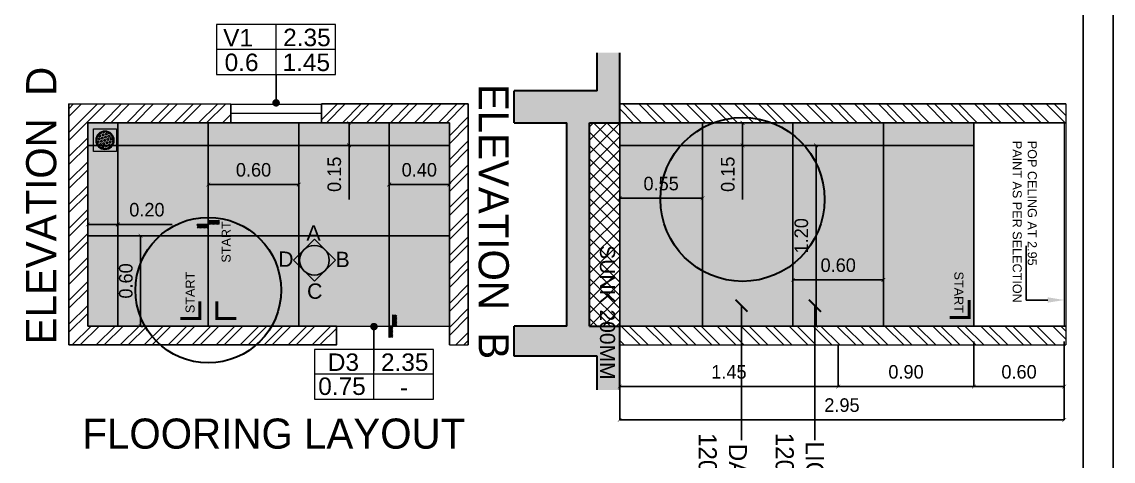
# Model space of a CAD drawing. Header units: metres. Extents: x 494 to 1845, y -666 to 1061.
# Drawn here: x 1819.22 to 1826.46, y 201.51 to 204.43 of the extents above; entities that cross this region are included whole.
import ezdxf
from ezdxf import colors
from ezdxf.entities.mleader import LeaderData, LeaderLine
from ezdxf.math import Vec2, Vec3

# ---------------------------------------------------------------- set-up
doc = ezdxf.new("R2010")
doc.units = ezdxf.units.M
doc.header["$MEASUREMENT"] = 0
doc.linetypes.add('1', pattern=[0])
doc.layers.get('Defpoints').update_dxf_attribs({"color": 12})
for name, color, linetype, lineweight in [('.', 7, 'Continuous', 5), ('01 WALL', 7, 'Continuous', 25), ('10 furniture', 8, 'Continuous', 13), ('ARCHITECTURAL COMMENTS', 2, 'Continuous', 30), ('SUNK', 7, 'Continuous', 13), ('toilet', 8, 'Continuous', 0), ('VDA - FALSE CEILING', 7, 'Continuous', 5), ('VDA-Col-slab', 1, 'Continuous', 30), ('VDA-DOOR', 23, 'Continuous', 5), ('VDA-DW TAGS', 4, 'Continuous', 9), ('VDA-ELEV LINES', 8, 'Continuous', 9), ('VDA-WALL', 250, 'Continuous', 25), ('VDA-WINDOW', 5, 'Continuous', 9), ('VDA_DARK TILES', 8, 'Continuous', 9), ('VDA_LIGHT TILES', 254, 'Continuous', 5)]:
    doc.layers.add(name, color=color, linetype=linetype, lineweight=lineweight)
for name, color, linetype in [('A-TAGS', 210, 'Continuous'), ('Flooring', 250, 'Continuous'), ('SHEET', 7, 'Continuous'), ('TILE DROP', 180, '1'), ('TOILET FIXTURES', 8, 'Continuous'), ('VDA-DIM', 252, '1'), ('VDA-TEXT', 250, '1'), ('VDA-WALL BELOW', 8, 'Continuous'), ('VDA-WALL HATCH', 252, 'Continuous'), ('VDA_TILES', 152, '1')]:
    doc.layers.add(name, color=color, linetype=linetype)
doc.styles.add('0.2', font='arial.ttf', dxfattribs={"height": 0.2})
doc.styles.add('arial', font='arial.ttf', dxfattribs={"height": 0.3})
doc.styles.add('RS', font='GOTHIC.TTF')
doc.styles.get("Standard").update_dxf_attribs({"font": 'arial.ttf'})
doc.dimstyles.new('SMALL', dxfattribs={"dimtxt": 0.16, "dimasz": 0.05, "dimexe": 0, "dimexo": 0, "dimgap": 0.05, "dimtad": 0, "dimdec": 1, "dimzin": 0, "dimdsep": 46, "dimtxsty": 'RS', "dimblk": 'ARCHTICK', "dimcen": 2.5, "dimclrd": 256, "dimclre": 256, "dimclrt": 5, "dimadec": 0, "dimazin": 0, "dimtfac": 1, "dimtofl": 0, "dimtmove": 0, "dimatfit": 3, "dimldrblk": 'ARCHTICK', "dimfxl": 0, "dimtolj": 1, "dimtzin": 0, "dimarcsym": 0})
doc.dimstyles.new('SMALL-1', dxfattribs={"dimtxt": 0.16, "dimasz": 0.035, "dimexe": 0, "dimexo": 0.1, "dimgap": 0.05, "dimtad": 1, "dimzin": 0, "dimdsep": 46, "dimtxsty": 'RS', "dimblk": 'DOT', "dimcen": 2.5, "dimclrd": 256, "dimclre": 256, "dimclrt": 5, "dimadec": 0, "dimazin": 0, "dimtfac": 1, "dimtdec": 3, "dimtofl": 0, "dimtmove": 0, "dimatfit": 3, "dimfxl": 0, "dimtolj": 1, "dimtzin": 0, "dimarcsym": 0})
pattern_1 = [(135, (-4e-16, 0.375), (-0.00441942, -0.00441942), [])]

# ---------------------------------------------------------------- blocks, each defined once
blk = doc.blocks.new('V1')
at = {"layer": 'VDA-DW TAGS'}
for p, q in [((1525.346, 322.8255), (1525.346, 323.1564)), ((1525.7407, 322.9909), (1524.951, 322.9909))]:
    blk.add_line(p, q, dxfattribs=at)
blk.add_lwpolyline([(1525.7407, 323.1564), (1524.951, 323.1564), (1524.951, 322.8255), (1525.7407, 322.8255)], close=True, dxfattribs=at)
at = {"layer": 'VDA-DW TAGS', "char_height": 0.11598, "attachment_point": 8, "style": 'arial'}
for s, insert, width in [('V1', (1525.0936, 323.0116), 0.282293), ('2.35', (1525.5501, 323.0116), 0.282293), ('0.6', (1525.1168, 322.8462), 0.27584), ('1.45', (1525.5462, 322.8462), 0.366174)]:
    blk.add_mtext(s, dxfattribs=dict(at, insert=insert, width=width))
blk = doc.blocks.new('_Dot')
at = {"color": 0, "linetype": 'ByBlock', "lineweight": -2}
blk.add_line((-0.5, 0), (-1, 0), dxfattribs=at)
at = {"color": 0, "linetype": 'ByBlock', "const_width": 0.5}
blk.add_lwpolyline([(-0.25, 0, 1), (0.25, 0, 1)], format="xyb", close=True, dxfattribs=at)
blk = doc.blocks.new('D3 F')
at = {"layer": 'VDA-DW TAGS'}
for p, q in [((1526.9357, 319.9002), (1526.9357, 320.2311)), ((1527.3304, 320.0657), (1526.5407, 320.0657))]:
    blk.add_line(p, q, dxfattribs=at)
blk.add_lwpolyline([(1527.3304, 320.2311), (1526.5407, 320.2311), (1526.5407, 319.9002), (1527.3304, 319.9002)], close=True, dxfattribs=at)
at = {"layer": 'VDA-DW TAGS', "attachment_point": 8, "style": 'arial'}
for s, insert, char_height, width in [('D3', (1526.733, 320.0863), 0.11598, 0.282293), ('2.35', (1527.1398, 320.0863), 0.11598, 0.282293), ('0.75', (1526.7235, 319.9266), 0.11598, 0.27584), ('-', (1527.1359, 319.9209), 0.116, 0.366174)]:
    blk.add_mtext(s, dxfattribs=dict(at, insert=insert, char_height=char_height, width=width))
blk = doc.blocks.new('TT-level diff-flat-14')
at = {"layer": 'TILE DROP'}
h = blk.add_hatch(dxfattribs=at)
h.set_pattern_fill('ANSI31', color=256, scale=0.05, angle=90, style=0)
h.set_pattern_definition(pattern_1)
h.paths.add_polyline_path([(-0.075, 0.025), (-0.075, 0), (0, 0), (0, 0.025)])
h = blk.add_hatch(dxfattribs=at)
h.set_pattern_fill('ANSI31', color=256, scale=0.05, angle=90, style=0)
h.set_pattern_definition(pattern_1)
h.paths.add_polyline_path([(0, 0), (0, -0.025), (0.075, -0.025), (0.075, 0)])
for points in [[(0, 0), (-0.075, 0)], [(0.075, -0.025), (0, -0.025), (0, 0), (-0.075, 0)]]:
    blk.add_lwpolyline(points, dxfattribs=at)
blk = doc.blocks.new('4545')
at = {"layer": '.'}
h = blk.add_hatch(color=256, dxfattribs=at)
h.dxf.hatch_style = 1
h.paths.add_polyline_path([(35508.49, -1448.68), (35510.41, -1446.77), (35512.33, -1448.68, 0.414214), (35508.49, -1448.68)])
h.paths.add_polyline_path([(35508.49, -1452.51, 0.414214), (35512.33, -1452.51), (35510.41, -1454.43), (35508.49, -1452.51)])
h.paths.add_polyline_path([(35506.58, -1450.6), (35508.49, -1448.68, 0.414214), (35508.49, -1452.51)])
h.paths.add_polyline_path([(35512.33, -1448.68), (35514.24, -1450.6), (35512.33, -1452.51, 0.198912), (35513.12, -1450.6, 0.198912)])
blk.add_circle((35510.41, -1450.6), 2.71)
at = {"layer": 'Flooring', "lineweight": -2}
for p, q in [((35510.41, -1446.77), (35506.58, -1450.6)), ((35514.24, -1450.6), (35510.41, -1446.77)), ((35506.58, -1450.6), (35510.41, -1454.43)), ((35510.41, -1454.43), (35514.24, -1450.6))]:
    blk.add_line(p, q, dxfattribs=at)
at = {"layer": 'A-TAGS', "color": 0, "ltscale": 5, "char_height": 2.8, "attachment_point": 2, "style": 'arial'}
for s, insert, width in [('{\\T0.9;D}', (35505.05, -1449, 12.17), 2.4002), ('{\\T0.9;B}', (35515.42, -1449.05, 12.17), 2.0754), ('{\\T0.9;C}', (35510.33, -1454.84, 12.17), 2.7249)]:
    blk.add_mtext(s, dxfattribs=dict(at, insert=insert, width=width))
at = {"layer": 'toilet', "color": 0, "lineweight": 5, "insert": (35510.12, -1444.22, 12.17), "char_height": 2.8, "width": 2.8332, "attachment_point": 2, "style": 'arial'}
blk.add_mtext('{\\T0.9;A}', dxfattribs=at)
blk = doc.blocks.new('MULTI TRAP')
at = {"layer": '10 furniture'}
for p, q in [((75, 75), (-75, 75)), ((-75, 75), (-75, -75)), ((75, -75), (75, 75)), ((-55, 0.4), (-54.4, 0.6)), ((-54.4, 0.6), (-49.9, -3.9)), ((-48.6, 25.8), (-47.9, 25.1)), ((-47.9, 25.1), (-41.7, 26.7)), ((-46.7, 8.3), (-45, 14.5)), ((-46.7, 8.3), (-42.2, 3.8)), ((-45, 14.5), (-38.9, 16.1)), ((-42.3, 35.1), (-40.1, 32.9)), ((-42.2, 3.8), (-36, 5.5)), ((-41.7, 26.7), (-40.1, 32.9)), ((-38.9, 16.1), (-34.4, 11.6)), ((-36, 5.5), (-34.4, 11.6)), ((-34.5, 42.8), (-32.3, 40.6)), ((-32.3, 40.6), (-26.2, 42.3)), ((-31.1, 23.9), (-29.5, 30)), ((-31.1, 23.9), (-26.6, 19.4)), ((-29.5, 30), (-23.3, 31.7)), ((-26.6, 19.4), (-20.5, 21)), ((-26.2, 42.3), (-24.5, 48.4)), ((-25.4, 2.6), (-23.8, 8.8)), ((-25.4, 2.6), (-20.9, -1.8)), ((-25.1, 49), (-24.5, 48.4)), ((-23.8, 8.8), (-17.6, 10.4)), ((-23.3, 31.7), (-18.8, 27.2)), ((-20.5, 21), (-18.8, 27.2)), ((-17.6, 10.4), (-13.1, 5.9)), ((-15.6, 39.4), (-13.9, 45.6)), ((-15.6, 39.4), (-11.1, 35)), ((-14.8, -0.2), (-13.1, 5.9)), ((-13.9, 45.6), (-7.8, 47.2)), ((-11.1, 35), (-4.9, 36.6)), ((-9.9, 18.2), (-8.2, 24.3)), ((-9.9, 18.2), (-5.4, 13.7)), ((-8.2, 24.3), (-2.1, 26)), ((-7.8, 47.2), (-3.3, 42.7)), ((-5.4, 13.7), (0.8, 15.4)), ((-4.9, 36.6), (-3.3, 42.7)), ((-4.2, -3), (-2.5, 3.1)), ((-2.5, 3.1), (3.6, 4.7)), ((-2.1, 26), (2.4, 21.5)), ((0, 55), (4.5, 50.5)), ((0.8, 15.4), (2.4, 21.5)), ((3.6, 4.7), (8.1, 0.2)), ((4.5, 50.5), (10.6, 52.2)), ((5.7, 33.8), (7.3, 39.9)), ((5.7, 33.8), (10.2, 29.3)), ((6.5, -5.9), (8.1, 0.2)), ((7.3, 39.9), (13.5, 41.5)), ((10.2, 29.3), (16.3, 30.9)), ((10.6, 52.2), (11.1, 53.9)), ((11.4, 12.5), (13, 18.6)), ((11.4, 12.5), (15.9, 8)), ((13, 18.6), (19.2, 20.3)), ((13.5, 41.5), (18, 37)), ((15.9, 8), (22, 9.7)), ((16.3, 30.9), (18, 37)), ((19.2, 20.3), (23.7, 15.8)), ((21.2, 49.3), (21.6, 50.6)), ((21.2, 49.3), (25.7, 44.8)), ((22, 9.7), (23.7, 15.8)), ((25.7, 44.8), (30.2, 46)), ((26.9, 28.1), (28.6, 34.2)), ((26.9, 28.1), (31.4, 23.6)), ((28.6, 34.2), (34.7, 35.8)), ((31.4, 23.6), (37.6, 25.2)), ((32.6, 6.8), (34.3, 12.9)), ((32.6, 6.8), (37.1, 2.3)), ((34.3, 12.9), (40.4, 14.6)), ((34.7, 35.8), (39.2, 31.3)), ((37.1, 2.3), (43.3, 4)), ((37.6, 25.2), (39.2, 31.3)), ((40.4, 14.6), (44.9, 10.1)), ((43.3, 4), (44.9, 10.1)), ((48.2, 22.4), (48.9, 25.1)), ((48.2, 22.4), (51.6, 18.9)), ((53.9, 1.1), (54.8, 4.6)), ((53.9, 1.1), (55, 0)), ((-54, -10.7), (-51.6, -10.1)), ((-51.6, -10.1), (-49.9, -3.9)), ((-50.7, -21.2), (-48.7, -20.7)), ((-48.7, -20.7), (-44.3, -25.2)), ((-45.7, -30.6), (-44.3, -25.2)), ((-41, -12.9), (-39.3, -6.8)), ((-41, -12.9), (-36.5, -17.4)), ((-39.3, -6.8), (-33.2, -5.1)), ((-36.5, -17.4), (-30.3, -15.8)), ((-35.3, -34.2), (-33.6, -28)), ((-35.3, -34.2), (-30.8, -38.6)), ((-33.6, -28), (-27.5, -26.4)), ((-33.2, -5.1), (-28.7, -9.6)), ((-30.8, -38.6), (-24.7, -37)), ((-30.3, -15.8), (-28.7, -9.6)), ((-27.5, -26.4), (-23, -30.9)), ((-25.6, -48.7), (-21.8, -47.6)), ((-24.7, -37), (-23, -30.9)), ((-21.8, -47.6), (-17.3, -52.1)), ((-20.9, -1.8), (-14.8, -0.2)), ((-19.7, -18.6), (-18.1, -12.5)), ((-19.7, -18.6), (-15.2, -23.1)), ((-18.1, -12.5), (-11.9, -10.8)), ((-17.3, -52.2), (-17.3, -52.1)), ((-15.2, -23.1), (-9.1, -21.5)), ((-14, -39.9), (-12.4, -33.7)), ((-14, -39.9), (-9.5, -44.3)), ((-12.4, -33.7), (-6.3, -32.1)), ((-11.9, -10.8), (-7.5, -15.3)), ((-9.5, -44.3), (-3.4, -42.7)), ((-9.1, -21.5), (-7.5, -15.3)), ((-6.3, -32.1), (-1.8, -36.6)), ((-5.7, -54.7), (-0.6, -53.3)), ((-4.2, -3), (0.3, -7.5)), ((-3.4, -42.7), (-1.8, -36.6)), ((-0.6, -53.3), (1.1, -55)), ((0.3, -7.5), (6.5, -5.9)), ((1.5, -24.3), (3.2, -18.2)), ((1.5, -24.3), (6, -28.8)), ((3.2, -18.2), (9.3, -16.5)), ((6, -28.8), (12.1, -27.1)), ((7.2, -45.5), (8.9, -39.4)), ((7.2, -45.5), (11.7, -50)), ((8.9, -39.4), (15, -37.8)), ((9.3, -16.5), (13.8, -21)), ((11.7, -50), (17.8, -48.4)), ((12.1, -27.1), (13.8, -21)), ((15, -37.8), (19.5, -42.3)), ((17.1, -8.7), (18.7, -2.6)), ((17.1, -8.7), (21.6, -13.2)), ((17.8, -48.4), (19.5, -42.3)), ((18.7, -2.6), (24.9, -1)), ((21.6, -13.2), (27.7, -11.6)), ((22.8, -30), (24.4, -23.9)), ((22.8, -30), (27.3, -34.5)), ((24.4, -23.9), (30.6, -22.2)), ((24.9, -1), (29.3, -5.5)), ((27.3, -34.5), (33.4, -32.8)), ((27.7, -11.6), (29.3, -5.5)), ((29.8, -46.2), (30.1, -45.1)), ((30.1, -45.1), (32.3, -44.5)), ((30.6, -22.2), (35, -26.7)), ((33.4, -32.8), (35, -26.7)), ((38.3, -14.4), (40, -8.3)), ((38.3, -14.4), (42.8, -18.9)), ((40, -8.3), (46.1, -6.7)), ((42.8, -18.9), (49, -17.3)), ((45.2, -31.4), (45.7, -29.5)), ((45.7, -29.5), (46.5, -29.3)), ((46.1, -6.7), (50.6, -11.1)), ((49, -17.3), (50.6, -11.1)), ((-75, -75), (75, -75))]:
    blk.add_line(p, q, dxfattribs=at)
for radius in [61, 55]:
    blk.add_circle((0, 0), radius, dxfattribs=at)
blk = doc.blocks.new('_ArchTick')
at = {"color": 0, "linetype": 'ByBlock', "const_width": 0.15}
blk.add_lwpolyline([(-0.5, -0.5), (0.5, 0.5)], dxfattribs=at)
blk = doc.blocks.new('*D1009')
at = {"layer": 'Defpoints', "color": 0}
for p in [(1826.1345, 202.4073), (1825.5345, 202.2823), (1826.1345, 202.0058)]:
    blk.add_point(p, dxfattribs=at)
at = {"layer": 'VDA-DIM', "lineweight": -2}
for p, q in [((1826.1345, 202.3058), (1826.1345, 202.0058)), ((1825.5345, 202.1823), (1825.5345, 202.0058)), ((1825.5345, 202.0058), (1826.1345, 202.0058))]:
    blk.add_line(p, q, dxfattribs=at)
at = {"layer": 'VDA-DIM', "lineweight": -2, "xscale": 0.025, "yscale": 0.025, "zscale": 0.025, "rotation": 180}
blk.add_blockref('_ArchTick', (1825.5345, 202.0058), dxfattribs=at)
at = {"layer": 'VDA-DIM', "lineweight": -2, "xscale": 0.025, "yscale": 0.025, "zscale": 0.025}
blk.add_blockref('_ArchTick', (1826.1345, 202.0058), dxfattribs=at)
at = {"layer": 'VDA-DIM', "color": 5, "insert": (1825.8345, 202.1031), "char_height": 0.09, "attachment_point": 5, "style": 'RS'}
blk.add_mtext('\\A1;0.60', dxfattribs=at)
blk = doc.blocks.new('*D1010')
at = {"layer": 'Defpoints', "color": 0}
for p in [(1826.1345, 202.4073), (1823.1845, 202.2823), (1826.1345, 201.785)]:
    blk.add_point(p, dxfattribs=at)
at = {"layer": 'VDA-DIM', "lineweight": -2}
for p, q in [((1823.1845, 202.085), (1823.1845, 201.785)), ((1826.1345, 202.085), (1826.1345, 201.785)), ((1823.1845, 201.785), (1826.1345, 201.785))]:
    blk.add_line(p, q, dxfattribs=at)
at = {"layer": 'VDA-DIM', "lineweight": -2, "xscale": 0.025, "yscale": 0.025, "zscale": 0.025, "rotation": 180}
blk.add_blockref('_ArchTick', (1823.1845, 201.785), dxfattribs=at)
at = {"layer": 'VDA-DIM', "lineweight": -2, "xscale": 0.025, "yscale": 0.025, "zscale": 0.025}
blk.add_blockref('_ArchTick', (1826.1345, 201.785), dxfattribs=at)
at = {"layer": 'VDA-DIM', "color": 5, "insert": (1824.6595, 201.8823), "char_height": 0.09, "attachment_point": 5, "style": 'RS'}
blk.add_mtext('\\A1;2.95', dxfattribs=at)
blk = doc.blocks.new('*D1011')
at = {"layer": 'Defpoints', "color": 0}
for p in [(1825.5345, 202.7823), (1824.6345, 202.2823), (1825.5345, 202.0058)]:
    blk.add_point(p, dxfattribs=at)
at = {"layer": 'VDA-DIM', "lineweight": -2}
for p, q in [((1825.5345, 202.3058), (1825.5345, 202.0058)), ((1824.6345, 202.1823), (1824.6345, 202.0058)), ((1824.6345, 202.0058), (1825.5345, 202.0058))]:
    blk.add_line(p, q, dxfattribs=at)
at = {"layer": 'VDA-DIM', "lineweight": -2, "xscale": 0.025, "yscale": 0.025, "zscale": 0.025, "rotation": 180}
blk.add_blockref('_ArchTick', (1824.6345, 202.0058), dxfattribs=at)
at = {"layer": 'VDA-DIM', "lineweight": -2, "xscale": 0.025, "yscale": 0.025, "zscale": 0.025}
blk.add_blockref('_ArchTick', (1825.5345, 202.0058), dxfattribs=at)
at = {"layer": 'VDA-DIM', "color": 5, "insert": (1825.0845, 202.1031), "char_height": 0.09, "attachment_point": 5, "style": 'RS'}
blk.add_mtext('\\A1;0.90', dxfattribs=at)
blk = doc.blocks.new('*D1012')
at = {"layer": 'Defpoints', "color": 0}
for p in [(1824.6345, 202.3829), (1823.1845, 202.2823), (1824.6345, 202.0058)]:
    blk.add_point(p, dxfattribs=at)
at = {"layer": 'VDA-DIM', "lineweight": -2}
for p, q in [((1824.6345, 202.2829), (1824.6345, 202.0058)), ((1823.1845, 202.1823), (1823.1845, 202.0058)), ((1823.1845, 202.0058), (1824.6345, 202.0058))]:
    blk.add_line(p, q, dxfattribs=at)
at = {"layer": 'VDA-DIM', "lineweight": -2, "xscale": 0.025, "yscale": 0.025, "zscale": 0.025, "rotation": 180}
blk.add_blockref('_ArchTick', (1823.1845, 202.0058), dxfattribs=at)
at = {"layer": 'VDA-DIM', "lineweight": -2, "xscale": 0.025, "yscale": 0.025, "zscale": 0.025}
blk.add_blockref('_ArchTick', (1824.6345, 202.0058), dxfattribs=at)
at = {"layer": 'VDA-DIM', "color": 5, "insert": (1823.9095, 202.1031), "char_height": 0.09, "attachment_point": 5, "style": 'RS'}
blk.add_mtext('\\A1;1.45', dxfattribs=at)
blk = doc.blocks.new('*D1013')
at = {"layer": 'Defpoints', "color": 0}
for p in [(1823.1845, 203.3223), (1823.7345, 203.3223), (1823.7345, 203.2561)]:
    blk.add_point(p, dxfattribs=at)
at = {"layer": 'VDA-DIM', "lineweight": -2}
for p, q in [((1823.1845, 203.2561), (1823.1845, 203.2561)), ((1823.1845, 203.2561), (1823.7345, 203.2561)), ((1823.7345, 203.2561), (1823.7345, 203.2561))]:
    blk.add_line(p, q, dxfattribs=at)
at = {"layer": 'VDA-DIM', "lineweight": -2, "xscale": 0.025, "yscale": 0.025, "zscale": 0.025, "rotation": 180}
blk.add_blockref('_ArchTick', (1823.1845, 203.2561), dxfattribs=at)
at = {"layer": 'VDA-DIM', "lineweight": -2, "xscale": 0.025, "yscale": 0.025, "zscale": 0.025}
blk.add_blockref('_ArchTick', (1823.7345, 203.2561), dxfattribs=at)
at = {"layer": 'VDA-DIM', "color": 5, "insert": (1823.4595, 203.3533), "char_height": 0.09, "attachment_point": 5, "style": 'RS'}
blk.add_mtext('\\A1;0.55', dxfattribs=at)
blk = doc.blocks.new('*D1014')
at = {"layer": 'Defpoints', "color": 0}
for p in [(1824.3345, 203.6073), (1824.3345, 202.4073), (1824.4874, 202.4073)]:
    blk.add_point(p, dxfattribs=at)
at = {"layer": 'VDA-DIM', "lineweight": -2}
for p, q in [((1824.4345, 203.6073), (1824.4874, 203.6073)), ((1824.4874, 203.6073), (1824.4874, 202.4073)), ((1824.4345, 202.4073), (1824.4874, 202.4073))]:
    blk.add_line(p, q, dxfattribs=at)
at = {"layer": 'VDA-DIM', "lineweight": -2, "xscale": 0.025, "yscale": 0.025, "zscale": 0.025}
for p, rotation in [((1824.4874, 203.6073), 90), ((1824.4874, 202.4073), 270)]:
    blk.add_blockref('_ArchTick', p, dxfattribs=dict(at, rotation=rotation))
at = {"layer": 'VDA-DIM', "color": 5, "insert": (1824.3901, 203.0073), "char_height": 0.09, "attachment_point": 5, "rotation": 90, "style": 'RS'}
blk.add_mtext('\\A1;1.20', dxfattribs=at)
blk = doc.blocks.new('*D1015')
at = {"layer": 'Defpoints', "color": 0}
for p in [(1824.3345, 202.7143), (1824.3345, 202.5573), (1824.9345, 202.5573)]:
    blk.add_point(p, dxfattribs=at)
at = {"layer": 'VDA-DIM', "lineweight": -2}
for p, q in [((1824.3345, 202.6573), (1824.3345, 202.7143)), ((1824.9345, 202.7143), (1824.3345, 202.7143)), ((1824.9345, 202.6573), (1824.9345, 202.7143))]:
    blk.add_line(p, q, dxfattribs=at)
at = {"layer": 'VDA-DIM', "lineweight": -2, "xscale": 0.025, "yscale": 0.025, "zscale": 0.025, "rotation": 180}
blk.add_blockref('_ArchTick', (1824.3345, 202.7143), dxfattribs=at)
at = {"layer": 'VDA-DIM', "lineweight": -2, "xscale": 0.025, "yscale": 0.025, "zscale": 0.025}
blk.add_blockref('_ArchTick', (1824.9345, 202.7143), dxfattribs=at)
at = {"layer": 'VDA-DIM', "color": 5, "insert": (1824.6345, 202.8116), "char_height": 0.09, "attachment_point": 5, "style": 'RS'}
blk.add_mtext('\\A1;0.60', dxfattribs=at)
blk = doc.blocks.new('*D1050')
at = {"layer": 'Defpoints', "color": 0}
for p in [(1819.6548, 203.0823), (1819.6548, 203.0823), (1819.8548, 203.0823)]:
    blk.add_point(p, dxfattribs=at)
at = {"layer": 'VDA-DIM', "lineweight": -2}
for p, q in [((1819.6548, 203.1823), (1819.6548, 203.0823)), ((1819.8548, 203.0823), (1819.6548, 203.0823)), ((1819.8548, 203.0823), (1819.8548, 203.0823)), ((1819.8548, 203.0823), (1820.2148, 203.0823))]:
    blk.add_line(p, q, dxfattribs=at)
at = {"layer": 'VDA-DIM', "lineweight": -2, "xscale": 0.025, "yscale": 0.025, "zscale": 0.025, "rotation": 180}
blk.add_blockref('_ArchTick', (1819.6548, 203.0823), dxfattribs=at)
at = {"layer": 'VDA-DIM', "lineweight": -2, "xscale": 0.025, "yscale": 0.025, "zscale": 0.025}
blk.add_blockref('_ArchTick', (1819.8548, 203.0823), dxfattribs=at)
at = {"layer": 'VDA-DIM', "color": 5, "insert": (1820.0473, 203.1796), "char_height": 0.09, "attachment_point": 5, "style": 'RS'}
blk.add_mtext('\\A1;0.20', dxfattribs=at)
blk = doc.blocks.new('*D1051')
at = {"layer": 'Defpoints', "color": 0}
for p in [(1819.8548, 203.0073), (1819.8548, 202.4073), (1820.005, 202.4073)]:
    blk.add_point(p, dxfattribs=at)
at = {"layer": 'VDA-DIM', "lineweight": -2}
for p, q in [((1819.9548, 203.0073), (1820.005, 203.0073)), ((1820.005, 203.0073), (1820.005, 202.4073)), ((1819.9548, 202.4073), (1820.005, 202.4073))]:
    blk.add_line(p, q, dxfattribs=at)
at = {"layer": 'VDA-DIM', "lineweight": -2, "xscale": 0.025, "yscale": 0.025, "zscale": 0.025}
for p, rotation in [((1820.005, 203.0073), 90), ((1820.005, 202.4073), 270)]:
    blk.add_blockref('_ArchTick', p, dxfattribs=dict(at, rotation=rotation))
at = {"layer": 'VDA-DIM', "color": 5, "insert": (1819.9077, 202.7073), "char_height": 0.09, "attachment_point": 5, "rotation": 90, "style": 'RS'}
blk.add_mtext('\\A1;0.60', dxfattribs=at)
blk = doc.blocks.new('*D1052')
at = {"layer": 'Defpoints', "color": 0}
for p in [(1820.4548, 203.3473), (1821.0548, 203.3473), (1821.0548, 203.3473)]:
    blk.add_point(p, dxfattribs=at)
at = {"layer": 'VDA-DIM', "lineweight": -2}
for p, q in [((1820.4548, 203.4473), (1820.4548, 203.3473)), ((1821.0548, 203.4473), (1821.0548, 203.3473)), ((1820.4548, 203.3473), (1821.0548, 203.3473))]:
    blk.add_line(p, q, dxfattribs=at)
at = {"layer": 'VDA-DIM', "lineweight": -2, "xscale": 0.025, "yscale": 0.025, "zscale": 0.025, "rotation": 180}
blk.add_blockref('_ArchTick', (1820.4548, 203.3473), dxfattribs=at)
at = {"layer": 'VDA-DIM', "lineweight": -2, "xscale": 0.025, "yscale": 0.025, "zscale": 0.025}
blk.add_blockref('_ArchTick', (1821.0548, 203.3473), dxfattribs=at)
at = {"layer": 'VDA-DIM', "color": 5, "insert": (1820.7548, 203.4446), "char_height": 0.09, "attachment_point": 5, "style": 'RS'}
blk.add_mtext('\\A1;0.60', dxfattribs=at)
blk = doc.blocks.new('*D1053')
at = {"layer": 'Defpoints', "color": 0}
for p in [(1821.6548, 203.3473), (1822.0548, 203.3473), (1822.0548, 203.3473)]:
    blk.add_point(p, dxfattribs=at)
at = {"layer": 'VDA-DIM', "lineweight": -2}
for p, q in [((1821.6548, 203.4473), (1821.6548, 203.3473)), ((1822.0548, 203.4473), (1822.0548, 203.3473)), ((1821.6548, 203.3473), (1822.0548, 203.3473))]:
    blk.add_line(p, q, dxfattribs=at)
at = {"layer": 'VDA-DIM', "lineweight": -2, "xscale": 0.025, "yscale": 0.025, "zscale": 0.025, "rotation": 180}
blk.add_blockref('_ArchTick', (1821.6548, 203.3473), dxfattribs=at)
at = {"layer": 'VDA-DIM', "lineweight": -2, "xscale": 0.025, "yscale": 0.025, "zscale": 0.025}
blk.add_blockref('_ArchTick', (1822.0548, 203.3473), dxfattribs=at)
at = {"layer": 'VDA-DIM', "color": 5, "insert": (1821.8548, 203.4446), "char_height": 0.09, "attachment_point": 5, "style": 'RS'}
blk.add_mtext('\\A1;0.40', dxfattribs=at)
blk = doc.blocks.new('*D1054')
at = {"layer": 'Defpoints', "color": 0}
for p in [(1821.3885, 203.7573), (1821.3885, 203.6073), (1821.3885, 203.6073)]:
    blk.add_point(p, dxfattribs=at)
at = {"layer": 'VDA-DIM', "lineweight": -2}
for p, q in [((1821.2885, 203.7573), (1821.3885, 203.7573)), ((1821.3885, 203.7573), (1821.3885, 203.6073)), ((1821.2885, 203.6073), (1821.3885, 203.6073)), ((1821.3885, 203.6073), (1821.3885, 203.2488))]:
    blk.add_line(p, q, dxfattribs=at)
at = {"layer": 'VDA-DIM', "lineweight": -2, "xscale": 0.025, "yscale": 0.025, "zscale": 0.025}
for p, rotation in [((1821.3885, 203.7573), 90), ((1821.3885, 203.6073), 270)]:
    blk.add_blockref('_ArchTick', p, dxfattribs=dict(at, rotation=rotation))
at = {"layer": 'VDA-DIM', "color": 5, "insert": (1821.2912, 203.4155), "char_height": 0.09, "attachment_point": 5, "rotation": 90, "style": 'RS'}
blk.add_mtext('\\A1;0.15', dxfattribs=at)
blk = doc.blocks.new('*D1056')
at = {"layer": 'Defpoints', "color": 0}
for p in [(1823.9997, 203.7573), (1823.9997, 203.6073), (1823.9997, 203.6073)]:
    blk.add_point(p, dxfattribs=at)
at = {"layer": 'VDA-DIM', "lineweight": -2}
for p, q in [((1823.8997, 203.7573), (1823.9997, 203.7573)), ((1823.9997, 203.7573), (1823.9997, 203.6073)), ((1823.8997, 203.6073), (1823.9997, 203.6073)), ((1823.9997, 203.6073), (1823.9997, 203.2488))]:
    blk.add_line(p, q, dxfattribs=at)
at = {"layer": 'VDA-DIM', "lineweight": -2, "xscale": 0.025, "yscale": 0.025, "zscale": 0.025}
for p, rotation in [((1823.9997, 203.7573), 90), ((1823.9997, 203.6073), 270)]:
    blk.add_blockref('_ArchTick', p, dxfattribs=dict(at, rotation=rotation))
at = {"layer": 'VDA-DIM', "color": 5, "insert": (1823.9024, 203.4155), "char_height": 0.09, "attachment_point": 5, "rotation": 90, "style": 'RS'}
blk.add_mtext('\\A1;0.15', dxfattribs=at)

msp = doc.modelspace()

# ---------------------------------------------------------------- hatches: boundary and pattern name
at = {"layer": '01 WALL', "lineweight": 30, "true_color": 0xfcf1d4}
h = msp.add_hatch(color=7, dxfattribs=at)
h.dxf.hatch_style = 1
h.paths.add_polyline_path([(1822.0548, 202.4073), (1819.6548, 202.4073), (1819.6548, 203.7573), (1820.6048, 203.7573), (1822.0548, 203.7573), (1822.0548, 203.1573)])
at = {"layer": 'SUNK'}
h = msp.add_hatch(dxfattribs=at)
h.set_pattern_fill('ANSI37', color=43, scale=0.5)
h.set_pattern_definition([(225, (2192.69537, -1055.025375), (0.0441941738, -0.0441941738), []), (315, (2192.69537, -1055.025375), (0.0441941738, 0.0441941738), [])])
h.paths.add_polyline_path([(1822.9845, 203.7573), (1823.1845, 203.7573), (1823.1845, 202.4073), (1822.9845, 202.4073)])
at = {"layer": 'VDA-WALL HATCH'}
h = msp.add_hatch(color=8, dxfattribs=at)
h.dxf.hatch_style = 1
h.paths.add_polyline_path([(1823.1845, 204.2226), (1823.1845, 203.8823), (1823.1845, 203.7573), (1822.9845, 203.7573), (1822.9845, 202.4073), (1823.1845, 202.4073), (1823.1845, 202.2823), (1823.1845, 201.9835), (1823.0345, 201.9835), (1823.0345, 202.2073), (1822.4845, 202.2073), (1822.4845, 202.4073), (1822.8345, 202.4073), (1822.8345, 203.7573), (1822.4845, 203.7573), (1822.4845, 203.9698), (1823.0345, 203.9698), (1823.0345, 204.2226)])
h = msp.add_hatch(dxfattribs=at)
h.set_pattern_fill('ANSI32', color=256, scale=0.3)
h.set_pattern_definition([(45, (372.00706, -180.73093), (-0.079549513, 0.079549513), []), (45, (372.06009, -180.73093), (-0.079549513, 0.079549513), [])])
h.paths.add_polyline_path([(1821.3048, 202.4073), (1819.6548, 202.4073), (1819.6548, 203.7573), (1820.6048, 203.7573), (1820.6048, 203.8822), (1819.5298, 203.8823), (1819.5298, 202.2823), (1821.3048, 202.2823)])
h.paths.add_polyline_path([(1822.1798, 203.8823), (1821.2048, 203.8823), (1821.2048, 203.7573), (1822.0548, 203.7573), (1822.0548, 202.2823), (1822.1798, 202.2823)])
h = msp.add_hatch(dxfattribs=at)
h.set_pattern_fill('ANSI32', color=256, scale=0.3, angle=270)
h.set_pattern_definition([(135, (2192.69537, -1055.02537), (-0.079549513, -0.079549513), []), (135, (2192.69537, -1054.97234), (-0.079549513, -0.079549513), [])])
h.paths.add_polyline_path([(1826.1445, 202.2823), (1823.1845, 202.2823), (1823.1845, 202.4073), (1826.1445, 202.4073)])
h.paths.add_polyline_path([(1826.1445, 203.7573), (1823.1845, 203.7573), (1823.1845, 203.8823), (1826.1445, 203.8823)])
at = {"layer": 'VDA_DARK TILES', "lineweight": 25, "true_color": 0x939598}
h = msp.add_hatch(color=252, dxfattribs=at)
h.dxf.hatch_style = 1
h.paths.add_polyline_path([(1824.3345, 202.5573), (1824.3345, 203.7573), (1823.7345, 203.7573), (1823.7345, 202.5573)])
h.paths.add_polyline_path([(1823.7345, 202.4073), (1824.3345, 202.4073), (1824.3345, 202.5573), (1823.7345, 202.5573)])
h = msp.add_hatch(color=252, dxfattribs=at)
h.dxf.hatch_style = 1
h.paths.add_polyline_path([(1825.5345, 202.5573), (1825.5345, 203.7573), (1824.9345, 203.7573), (1824.9345, 202.5573)])
h.paths.add_polyline_path([(1824.9345, 202.4073), (1825.5345, 202.4073), (1825.5345, 202.5573), (1824.9345, 202.5573)])
at = {"layer": 'VDA_LIGHT TILES', "true_color": 0xe3e3e3}
h = msp.add_hatch(color=254, dxfattribs=at)
h.dxf.hatch_style = 1
h.paths.add_polyline_path([(1823.1845, 202.5573), (1823.7345, 202.5573), (1823.7345, 203.7573), (1823.1845, 203.7573)])
h.paths.add_polyline_path([(1823.1845, 202.4073), (1823.1845, 202.4073), (1823.7345, 202.4073), (1823.7345, 202.5573), (1823.1845, 202.5573)])
h = msp.add_hatch(color=254, dxfattribs=at)
h.dxf.hatch_style = 1
h.paths.add_polyline_path([(1824.9345, 202.5573), (1824.9345, 203.7573), (1824.3345, 203.7573), (1824.3345, 202.5573)])
h.paths.add_polyline_path([(1824.3345, 202.4073), (1824.9345, 202.4073), (1824.9345, 202.5573), (1824.3345, 202.5573)])

# ---------------------------------------------------------------- linework, layer by layer
for p, q in [((1823.1845, 204.1213), (1823.1845, 202.0443)), ((1823.1845, 203.9952), (1823.1845, 201.9717))]:
    msp.add_line(p, q)
at = {"layer": '01 WALL', "color": 23, "const_width": 0.02}
for points in [[(1820.3985, 202.5725), (1820.3985, 202.4581), (1820.2697, 202.4581)], [(1820.5112, 202.5725), (1820.5112, 202.4581), (1820.64, 202.4581)], [(1825.5028, 202.5797), (1825.5028, 202.4654), (1825.374, 202.4654)]]:
    msp.add_lwpolyline(points, dxfattribs=at)
at = {"layer": 'ARCHITECTURAL COMMENTS'}
for centre, radius in [((1823.9997, 203.2488), 0.5442), ((1820.4548, 202.6462), 0.4832)]:
    msp.add_circle(centre, radius, dxfattribs=at)
at = {"layer": 'SHEET'}
for points in [[(1826.4591, 211.6492), (1815.2002, 211.6492), (1815.2002, 195.7259), (1826.4591, 195.7259)], [(1826.2591, 211.4492), (1815.4002, 211.4492), (1815.4002, 195.9259), (1826.2591, 195.9259)]]:
    msp.add_lwpolyline(points, close=True, dxfattribs=at)
at = {"layer": 'TILE DROP', "extrusion": (4.36827e-06, 5.81046e-06, 1)}
msp.add_line((1820.4548, 203.7573), (1820.4548, 202.4073), dxfattribs=at)
at = {"layer": 'TILE DROP'}
msp.add_line((1820.4548, 202.4073), (1820.4548, 203.7573), dxfattribs=at)
at = {"layer": 'VDA - FALSE CEILING', "color": 18, "lineweight": 20}
for p, q in [((1826.1445, 203.8823), (1826.1445, 202.2823)), ((1826.1345, 203.7573), (1826.1345, 202.4073)), ((1823.1845, 202.2823), (1826.1445, 202.2823))]:
    msp.add_line(p, q, dxfattribs=at)
at = {"layer": 'VDA-Col-slab'}
for p, q in [((1823.0345, 203.9698), (1823.0345, 204.2226)), ((1823.1845, 203.7573), (1823.1845, 204.2226)), ((1822.4845, 203.7573), (1822.4845, 203.9698)), ((1823.0345, 203.9698), (1822.4845, 203.9698)), ((1822.4845, 203.7573), (1822.8345, 203.7573)), ((1822.8345, 202.4073), (1822.8345, 203.7573)), ((1822.9845, 203.7573), (1823.1845, 203.7573)), ((1822.9845, 202.4073), (1822.9845, 203.7573)), ((1822.4845, 202.2073), (1822.4845, 202.4073)), ((1822.8345, 202.4073), (1822.4845, 202.4073)), ((1822.9845, 202.4073), (1823.1845, 202.4073)), ((1823.1845, 201.9835), (1823.1845, 202.4073)), ((1823.0345, 202.2073), (1822.4845, 202.2073)), ((1823.0345, 201.9835), (1823.0345, 202.2073))]:
    msp.add_line(p, q, dxfattribs=at)
at = {"layer": 'VDA-Col-slab', "color": 18, "lineweight": -3, "true_color": 0x000000}
msp.add_line((1823.1845, 203.7573), (1823.1845, 202.4073), dxfattribs=at)
at = {"layer": 'VDA-DOOR'}
msp.add_line((1821.3048, 202.4073), (1822.0548, 202.4073), dxfattribs=at)
at = {"layer": 'VDA-ELEV LINES'}
for p, q in [((1820.6048, 203.8822), (1821.2048, 203.8822)), ((1821.2048, 203.7573), (1820.6048, 203.7573))]:
    msp.add_line(p, q, dxfattribs=at)
at = {"layer": 'VDA-WALL'}
for p, q in [((1819.5298, 203.8823), (1820.6048, 203.8822)), ((1819.5298, 202.2823), (1819.5298, 203.8823)), ((1820.6048, 203.7573), (1820.6048, 203.8822)), ((1821.2048, 203.8823), (1822.1798, 203.8823)), ((1821.2048, 203.7573), (1821.2048, 203.8823)), ((1822.1798, 202.2823), (1822.1798, 203.8823)), ((1823.1845, 203.8823), (1826.1445, 203.8823)), ((1820.6048, 203.7573), (1819.6548, 203.7573)), ((1819.6548, 202.4073), (1819.6548, 203.7573)), ((1822.0548, 203.7573), (1821.2048, 203.7573)), ((1822.0548, 202.2823), (1822.0548, 203.7573)), ((1823.1845, 203.7573), (1826.1445, 203.7573)), ((1819.6548, 202.4073), (1821.3048, 202.4073)), ((1821.3048, 202.2823), (1821.3048, 202.4073)), ((1823.1845, 202.4073), (1826.1445, 202.4073)), ((1819.5298, 202.2823), (1821.3048, 202.2823))]:
    msp.add_line(p, q, dxfattribs=at)
at = {"layer": 'VDA-WALL', "color": 0}
msp.add_line((1822.0548, 202.4073), (1822.0548, 203.7573), dxfattribs=at)
at = {"layer": 'VDA-WALL', "color": 18, "lineweight": 20, "true_color": 0x000000}
msp.add_line((1822.0548, 202.2823), (1822.1798, 202.2823), dxfattribs=at)
at = {"layer": 'VDA-WALL BELOW'}
msp.add_line((1821.2048, 203.7573), (1820.6048, 203.7573), dxfattribs=at)
at = {"layer": 'VDA-WINDOW'}
msp.add_line((1821.2048, 203.8198), (1820.6048, 203.8198), dxfattribs=at)
at = {"layer": 'VDA_TILES'}
for p, q in [((1819.8548, 202.4073), (1819.8548, 203.7573)), ((1821.0548, 202.4073), (1821.0548, 203.7573)), ((1821.6548, 202.4073), (1821.6548, 203.7573)), ((1819.6548, 203.6073), (1822.0548, 203.6073)), ((1819.6548, 203.0073), (1822.0548, 203.0073))]:
    msp.add_line(p, q, dxfattribs=at)
at = {"layer": 'VDA_TILES', "color": 0}
for p, q in [((1823.7345, 203.7573), (1823.7345, 202.4073)), ((1824.3345, 203.7573), (1824.3345, 202.4073)), ((1824.9345, 203.7573), (1824.9345, 202.4073)), ((1825.5345, 203.7573), (1825.5345, 202.4073)), ((1823.1845, 203.6073), (1825.5345, 203.6073))]:
    msp.add_line(p, q, dxfattribs=at)

# ---------------------------------------------------------------- block references
at = {"lineweight": 5, "xscale": 0.0363621869544943, "yscale": 0.0363621869544943, "zscale": 0.0363621869544943, "rotation": 359.9999999999999}
msp.add_blockref('4545', (529.9228, 255.5917), dxfattribs=at)
at = {"layer": 'TILE DROP', "xscale": -1, "rotation": 180}
msp.add_blockref('TT-level diff-flat-14', (1820.4548, 203.0823), dxfattribs=at)
at = {"layer": 'TILE DROP', "rotation": 270.0000000000001}
msp.add_blockref('TT-level diff-flat-14', (1821.6798, 202.4073), dxfattribs=at)
at = {"layer": 'TOILET FIXTURES', "color": 252, "xscale": -0.001004725458628685, "yscale": 0.001004725458628685, "zscale": 0.001004725458628685}
msp.add_blockref('MULTI TRAP', (1819.7692, 203.6413), dxfattribs=at)
at = {"layer": 'VDA-DW TAGS'}
for name, p in [('V1', (295.5589, -118.7469)), ('D3 F', (294.6183, -117.978))]:
    msp.add_blockref(name, p, dxfattribs=at)

# ---------------------------------------------------------------- texts
at = {"layer": 'VDA-TEXT'}
for s, insert, char_height, width, attachment_point, rotation, style in [('{\\fCentury Gothic|b0|i0|c0|p34;ELEVATION  D}', (1819.2459, 203.2079), 0.2, 2.207254, 2, 90, '0.2'), ('{\\fCentury Gothic|b0|i0|c0|p34;ELEVATION  B}', (1822.4489, 203.1018), 0.2, 2.207254, 2, 270, '0.2'), ('POP CELING AT 2.95\\PPAINT AS PER SELECTION', (1825.7914, 203.638), 0.06, 1.314504061156185e-11, 7, 270, 'arial'), ('SUNK 200MM', (1823.0524, 202.9448), 0.1, 1.314504061156185e-11, 7, 270, 'arial'), ('{\\fCentury Gothic|b0|i0|c0|p34;DARK TILE \\P1200x600MM}', (1823.7072, 201.2112), 0.12, 1.394661, 8, 270, '0.2'), ('{\\fCentury Gothic|b0|i0|c0|p34;LIGHT TILE \\P1200x600MM', (1824.2179, 201.2131), 0.12, 1.394661, 8, 270, '0.2')]:
    msp.add_mtext(s, dxfattribs=dict(at, insert=insert, char_height=char_height, width=width, attachment_point=attachment_point, rotation=rotation, style=style))
at = {"layer": 'VDA-TEXT', "color": 7, "char_height": 0.06, "width": 0.951781, "style": 'arial'}
for s, insert, attachment_point, rotation in [('START ', (1820.5429, 203.1034), 3, 90), ('\\pi0.33747;START ', (1820.3038, 202.1559), 1, 90), ('\\pi0.33747;START ', (1825.4654, 203.1072), 1, 270)]:
    msp.add_mtext(s, dxfattribs=dict(at, insert=insert, attachment_point=attachment_point, rotation=rotation))
at = {"layer": 'VDA-TEXT', "insert": (1820.8894, 201.7936), "char_height": 0.2, "width": 3.711644, "attachment_point": 2, "style": '0.2'}
msp.add_mtext('{\\fCentury Gothic|b0|i0|c0|p34;FLOORING LAYOUT}', dxfattribs=at)

# ---------------------------------------------------------------- dimensions: what is measured, and where the dimension line sits
at = {"layer": 'VDA-DIM'}
for base, p1, p2, angle, picture, middle in [((1821.3885, 203.6073), (1821.3885, 203.7573), (1821.3885, 203.6073), 90, '*D1054', (1821.2912, 203.4155)), ((1823.9997, 203.6073), (1823.9997, 203.7573), (1823.9997, 203.6073), 90, '*D1056', (1823.9024, 203.4155)), ((1824.4874, 202.4073), (1824.3345, 203.6073), (1824.3345, 202.4073), 270, '*D1014', (1824.3901, 203.0073)), ((1820.005, 202.4073), (1819.8548, 203.0073), (1819.8548, 202.4073), 90, '*D1051', (1819.9077, 202.7073))]:
    dim = msp.add_linear_dim(base=base, p1=p1, p2=p2, angle=angle, dimstyle='SMALL-1', override={"dimtxt": 0.09, "dimasz": 0.025, "dimblk": 'ArchTick'}, dxfattribs=at)
    dim.commit()
    dim.dimension.update_dxf_attribs({"geometry": picture, "text_midpoint": middle})
for base, p1, p2, picture, middle in [((1821.0548, 203.3473), (1820.4548, 203.3473), (1821.0548, 203.3473), '*D1052', (1820.7548, 203.4446)), ((1822.0548, 203.3473), (1821.6548, 203.3473), (1822.0548, 203.3473), '*D1053', (1821.8548, 203.4446)), ((1823.7345, 203.2561), (1823.1845, 203.3223), (1823.7345, 203.3223), '*D1013', (1823.4595, 203.3533)), ((1824.3345, 202.7143), (1824.9345, 202.5573), (1824.3345, 202.5573), '*D1015', (1824.6345, 202.8116)), ((1825.5345, 202.0058), (1824.6345, 202.2823), (1825.5345, 202.7823), '*D1011', (1825.0845, 202.1031)), ((1826.1345, 201.785), (1823.1845, 202.2823), (1826.1345, 202.4073), '*D1010', (1824.6595, 201.8823)), ((1826.1345, 202.0058), (1825.5345, 202.2823), (1826.1345, 202.4073), '*D1009', (1825.8345, 202.1031)), ((1824.6345, 202.0058), (1823.1845, 202.2823), (1824.6345, 202.3829), '*D1012', (1823.9095, 202.1031))]:
    dim = msp.add_linear_dim(base=base, p1=p1, p2=p2, dimstyle='SMALL-1', override={"dimtxt": 0.09, "dimasz": 0.025, "dimblk": 'ArchTick'}, dxfattribs=at)
    dim.commit()
    dim.dimension.update_dxf_attribs({"geometry": picture, "text_midpoint": middle})
dim = msp.add_linear_dim(base=(1819.6548, 203.0823), p1=(1819.8548, 203.0823), p2=(1819.6548, 203.0823), dimstyle='SMALL-1', override={"dimtxt": 0.09, "dimasz": 0.025, "dimblk": 'ArchTick'}, dxfattribs=at)
dim.commit()
dim.dimension.update_dxf_attribs({"geometry": '*D1050', "text_midpoint": (1820.0473, 203.0823), "dimtype": 160})

# ---------------------------------------------------------------- leaders
at = {"layer": 'VDA-DW TAGS'}
for points in [[(1820.9048, 203.8899), (1820.9047, 204.0786)], [(1821.554, 202.4041, 0.0002), (1821.554, 202.1114, 0.0002)]]:
    msp.add_leader(points, dimstyle='SMALL-1', override={"dimasz": 0.05, "dimclrd": 4, "dimldrblk": 'Dot'}, dxfattribs=at)
at = {"layer": 'VDA-TEXT', "color": 1}
for points in [[(1823.9928, 202.5429, -0.0013), (1823.9928, 201.6502, -0.0013)], [(1824.4803, 202.5429, -0.0013), (1824.4803, 201.6502, -0.0013)]]:
    msp.add_leader(points, dimstyle='SMALL', override={"dimasz": 0.08, "dimfxl": 0.3, "dimarcsym": 1}, dxfattribs=at)
at = {"layer": 'VDA-TEXT', "color": 252}
ml = msp.add_multileader_mtext('Standard', dxfattribs=at)
ml.set_content('', color=252)
ml.set_leader_properties()
ml.build(insert=Vec2(0, 0))
ml.multileader.update_dxf_attribs({"dogleg_length": 0.36, "arrow_head_size": 0.11})
ctx = ml.context
ctx.base_point, ctx.char_height, ctx.arrow_head_size, ctx.landing_gap_size, ctx.plane_origin, ctx.plane_x_axis, ctx.plane_y_axis = Vec3(1825.8825, 202.9407), 0.18, 0.11, 0.09, Vec3(1826.1345, 202.5807), Vec3(0, 1), Vec3(-1, 0)
notes = []
notes.append((ctx, [(0, (1, 1, 0), (1825.8825, 202.5807), (0, 1), 0.36, [(0, [(1826.1345, 202.5807)], 0, [])])]))
ctx.mtext.insert, ctx.mtext.text_direction, ctx.mtext.rotation, ctx.mtext.flow_direction = Vec3(1825.7925, 203.0307), Vec3(0, 1), 1.570796, 5
for ctx, leaders in notes:
    for number, flags, end, landing, length, lines in leaders:
        leader = LeaderData()
        leader.index, (leader.has_last_leader_line, leader.has_dogleg_vector, leader.attachment_direction) = number, flags
        leader.last_leader_point, leader.dogleg_vector, leader.dogleg_length = Vec3(end), Vec3(landing), length
        for number, points, colour, breaks in lines:
            line = LeaderLine()
            line.index, line.vertices, line.color, line.breaks = number, Vec3.list(points), colors.encode_raw_color(colour), breaks
            leader.lines.append(line)
        ctx.leaders.append(leader)

doc.saveas('drawing.dxf')
